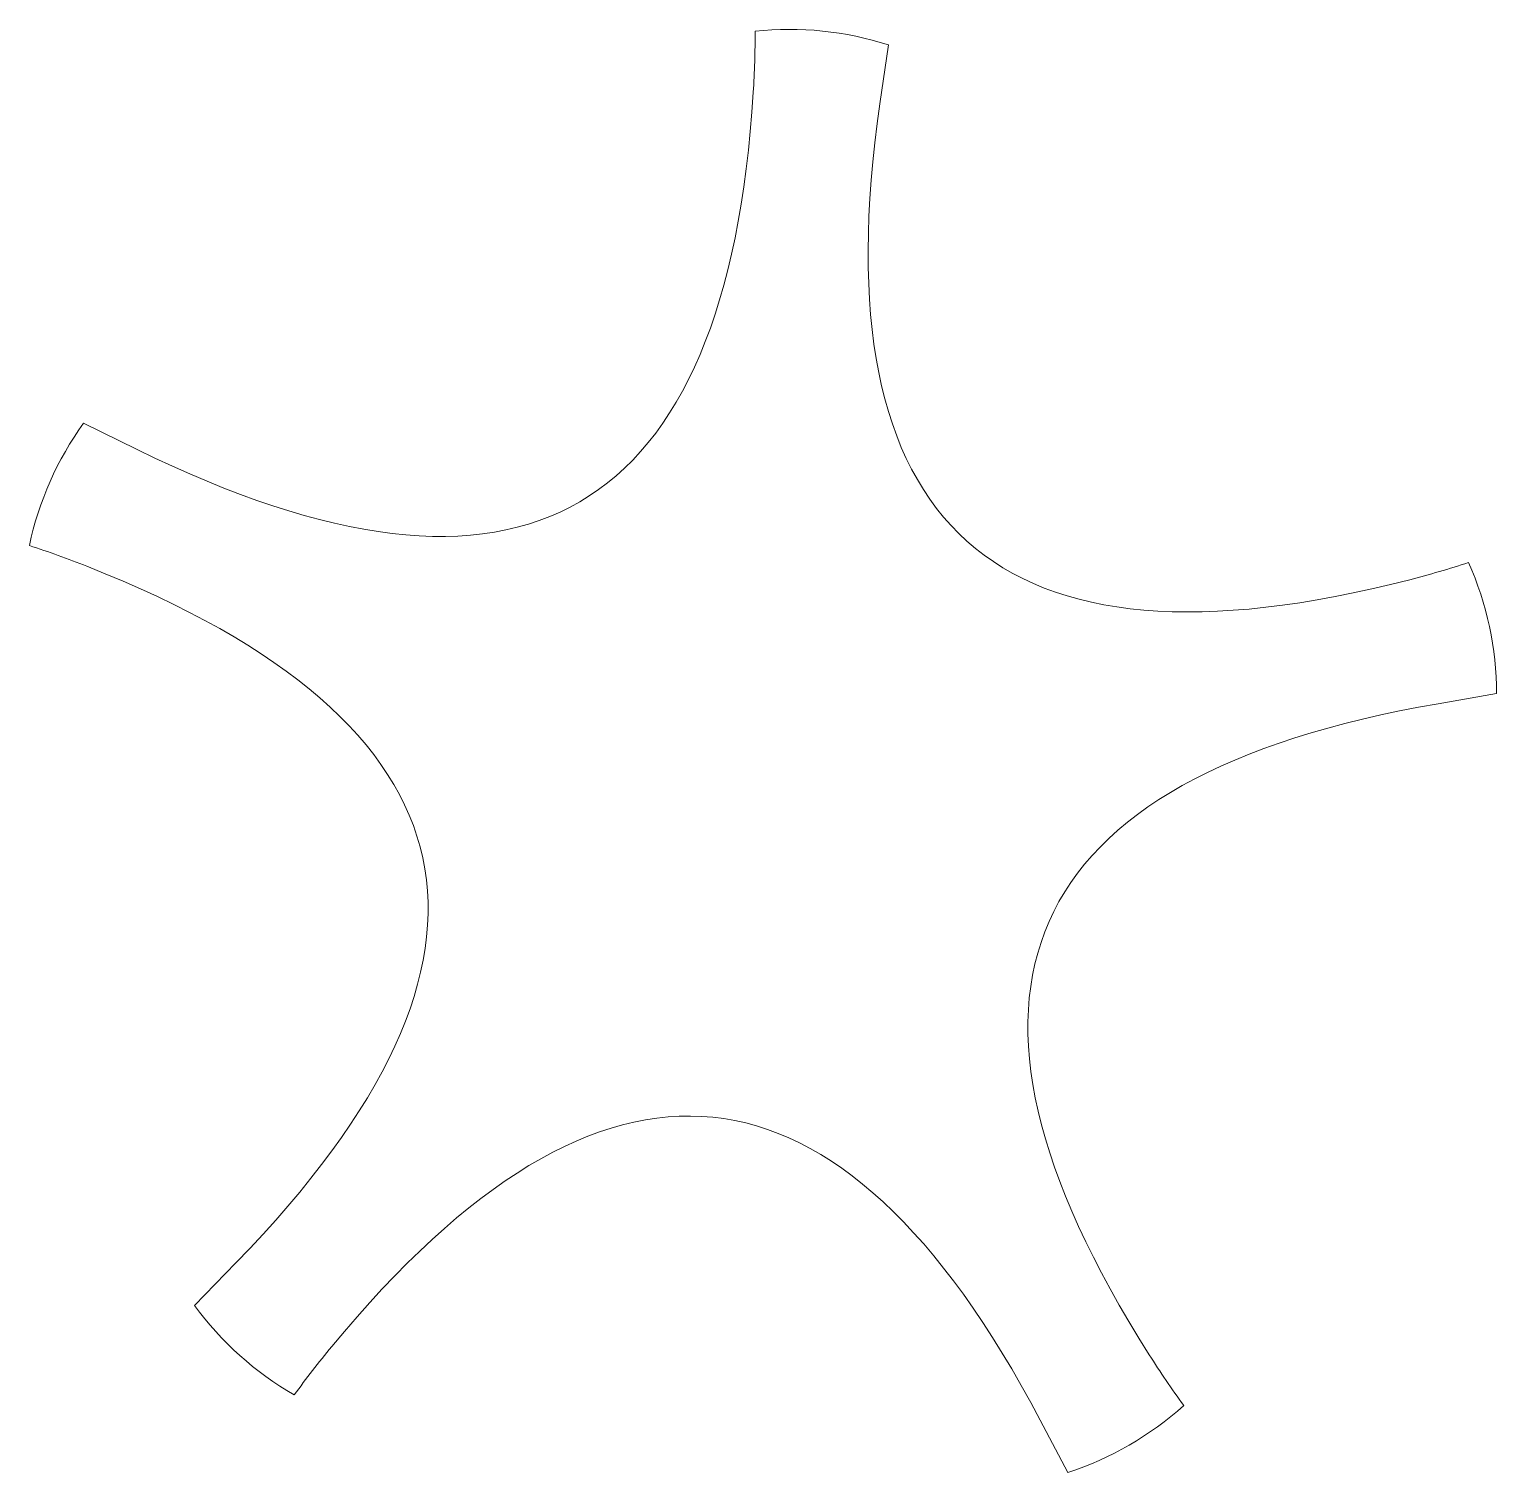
# Model space of a CAD drawing. Header units: millimetres. Extents: x -22.5 to 23.6, y -47.4 to -2.1.
import ezdxf

# ---------------------------------------------------------------- set-up
doc = ezdxf.new("R2010")
doc.units = ezdxf.units.MM

msp = doc.modelspace()

# ---------------------------------------------------------------- linework, layer by layer
at = {"color": 7, "linetype": 'Continuous', "lineweight": 15}
for p, q in [((4.2, -4.406), (4.467, -2.557)), ((-19.142, -15.261), (-20.819, -14.436)), ((21.736, -23.252), (23.578, -22.934)), ((-16.032, -40.815), (-17.335, -42.154)), ((9.232, -45.753), (10.104, -47.407))]:
    msp.add_line(p, q, dxfattribs=at)
for centre, radius, start, end in [((-30.914, -2.124), 31.194, 356.4683, 0.0011), ((1.345, -12.265), 10.198, 72.1766, 95.9986), ((-12.55, -20.404), 10.198, 144.1766, 167.9986), ((-32.164, -47.951), 31.194, 68.4683, 72.0011), ((13.056, 10.849), 31.194, 284.4683, 288.0011), ((13.38, -22.965), 10.198, 0.1766, 23.9986), ((-9.103, -36.135), 10.198, 216.1766, 239.9986), ((11.034, -63.301), 31.194, 140.4683, 144.0011), ((38.982, -26.96), 31.194, 212.4683, 216.0011), ((6.922, -37.718), 10.198, 288.1766, 311.9986)]:
    msp.add_arc(centre, radius, start, end, dxfattribs=at)
for points, knots in [([(0.22, -4.045), (-0.193, -10.746), (-3.833, -19.333), (-13.094, -18.237), (-19.142, -15.261)], [0, 0, 0, 0, 0.499246, 1, 1, 1, 1]), ([(20.85, -19.355), (14.349, -21.033), (5.059, -20.221), (3.238, -11.078), (4.2, -4.406)], [0, 0, 0, 0, 0.499265, 1, 1, 1, 1]), ([(-20.715, -18.934), (-14.47, -21.398), (-7.426, -27.513), (-11.332, -35.983), (-16.032, -40.815)], [0, 0, 0, 0, 0.499237, 1, 1, 1, 1]), ([(12.664, -43.706), (9.059, -38.042), (6.959, -28.954), (15.095, -24.399), (21.736, -23.252)], [0, 0, 0, 0, 0.499311, 1, 1, 1, 1]), ([(-13.025, -43.446), (-8.751, -38.267), (-0.757, -33.458), (6.089, -39.791), (9.232, -45.753)], [0, 0, 0, 0, 0.499294, 1, 1, 1, 1])]:
    msp.add_open_spline(points, degree=3, knots=knots, dxfattribs=at)

doc.saveas('drawing.dxf')
